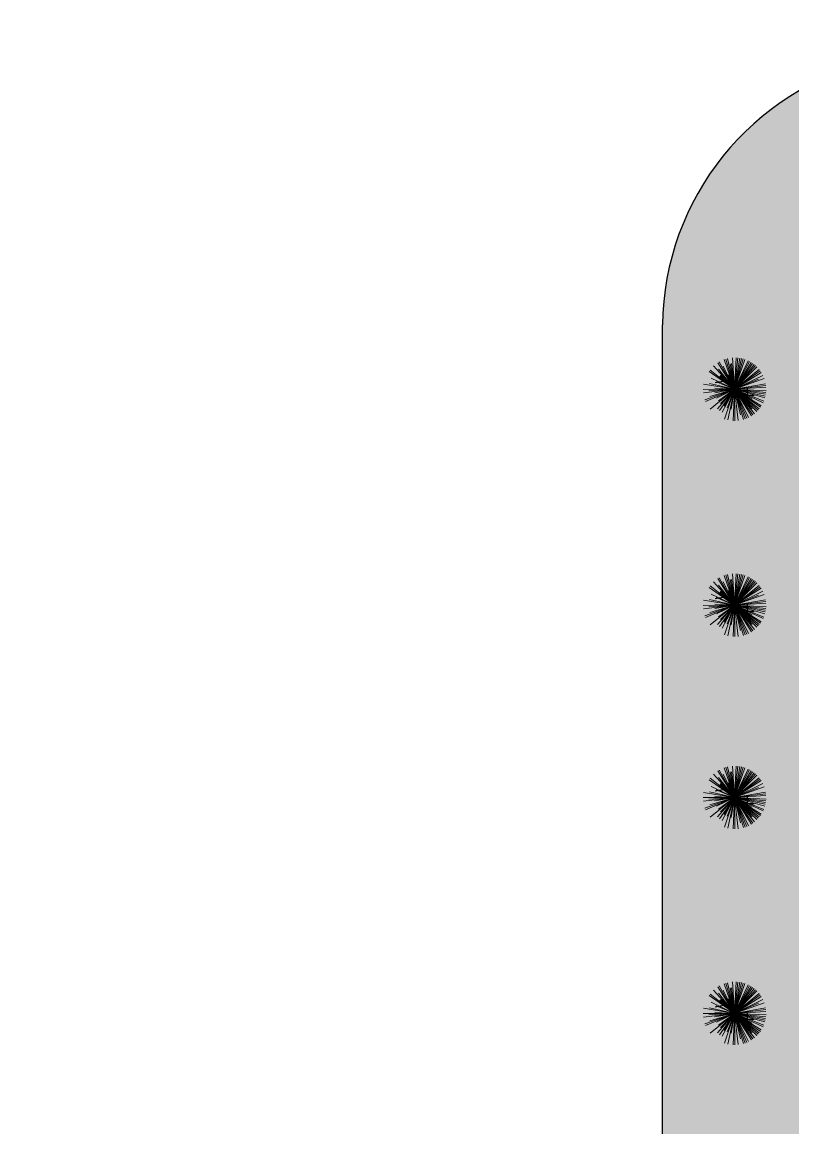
# Model space of a CAD drawing. Header units: millimetres. Extents: x -1544140 to 7445918, y -1294905 to 2019878.
# Drawn here: x 2038069 to 2041227, y 25462 to 29990 of the extents above; entities that cross this region are included whole.
import ezdxf

# ---------------------------------------------------------------- set-up
doc = ezdxf.new("R2010")
doc.units = ezdxf.units.MM
doc.header["$MEASUREMENT"] = 0
doc.layers.add('marc det', color=74, linetype='Continuous', lineweight=18)
picture_1 = doc.add_image_def('image5.png', size_in_pixel=(1482, 826))

msp = doc.modelspace()

# ---------------------------------------------------------------- hatches: boundary and pattern name
at = {"true_color": 0x8dc133, "transparency": 33554687}
h = msp.add_hatch(color=65, dxfattribs=at)
h.dxf.hatch_style = 1
h.paths.add_polyline_path([(2047302, 29222.2, 0.388077), (2046616.6, 29830.7), (2041561.2, 29830.7, 0.352206), (2040692.5, 28724.7), (2040692.5, 22046.5, 0.394381), (2042076.2, 21252.3), (2046400.7, 21252.3, 0.416277), (2047302, 22499.1)])
h.paths.add_polyline_path([(2046739.9, 29180.6, 0.351898), (2046622.3, 29268.6), (2041636.8, 29268.6, 0.326949), (2041254.7, 28728.5), (2041254.7, 22145.2, 0.386529), (2042000.4, 21814.5), (2046348.7, 21814.5, 0.417198), (2046739.9, 22444.8)], flags=16)

# ---------------------------------------------------------------- linework, layer by layer
at = {"color": 116, "lineweight": -2, "true_color": 0x136734}
for p, q in [((2040949.2, 28519.7), (2040908, 28512.4)), ((2040949.2, 27635.6), (2040908, 27628.3)), ((2040949.2, 26848.1), (2040908, 26840.8)), ((2040949.2, 25964), (2040908, 25956.7))]:
    msp.add_line(p, q, dxfattribs=at)
at = {"color": 116, "true_color": 0x136734}
for p, q in [((2041040.3, 28435), (2041040.3, 28489.7)), ((2041012.9, 28462.3), (2041067.6, 28462.3)), ((2041012.9, 27578.2), (2041067.6, 27578.2)), ((2041040.3, 27550.9), (2041040.3, 27605.6)), ((2041040.3, 26763.4), (2041040.3, 26818)), ((2041012.9, 26790.7), (2041067.6, 26790.7)), ((2041012.9, 25906.6), (2041067.6, 25906.6)), ((2041040.3, 25879.3), (2041040.3, 25933.9))]:
    msp.add_line(p, q, dxfattribs=at)
msp.add_lwpolyline([(2040692.5, 22046.5), (2040692.5, 28750.5)])
msp.add_arc((2041814.5, 28737.6), 1122.1, 103.0477, 179.3419)
at = {"layer": 'marc det', "color": 116, "true_color": 0x136734}
for p, q in [((2040987.9, 28486.7), (2040901.5, 28582.3)), ((2040987.9, 28486.7), (2040918.7, 28595.4)), ((2040987.9, 28486.7), (2040924.9, 28599.2)), ((2040987.9, 28486.7), (2040941.4, 28581.8)), ((2040987.9, 28486.7), (2040944.6, 28608.1)), ((2040987.9, 28486.7), (2040951.5, 28610.4)), ((2040987.9, 28486.7), (2040958.5, 28612.2)), ((2040987.9, 28486.7), (2040969.6, 28591)), ((2040987.9, 28486.7), (2040975.4, 28591.9)), ((2040987.9, 28486.7), (2040979.9, 28615.4)), ((2040987.9, 28486.7), (2040994.4, 28615.5)), ((2040987.9, 28486.7), (2041001.6, 28614.9)), ((2040987.9, 28486.7), (2041008.8, 28613.9)), ((2040987.9, 28486.7), (2041015.9, 28612.6)), ((2040987.9, 28486.7), (2041022.9, 28610.8)), ((2040987.9, 28486.7), (2041029.8, 28608.6)), ((2040987.9, 28486.7), (2041043.2, 28603.2)), ((2040987.9, 28486.7), (2041049.6, 28599.9)), ((2040987.9, 28486.7), (2041055.9, 28596.3)), ((2041061.9, 28592.3), (2040987.9, 28486.7)), ((2040987.9, 28486.7), (2041067.7, 28588)), ((2040987.9, 28486.7), (2041073.3, 28583.3)), ((2040987.9, 28486.7), (2041078.6, 28578.4)), ((2040989.3, 28485.5), (2040883.7, 28559.4)), ((2040883.7, 28559.4), (2040989.3, 28485.5)), ((2040989.3, 28485.5), (2040888, 28565.2)), ((2040987.9, 28486.7), (2040892.3, 28532.1)), ((2040987.9, 28486.7), (2040921.5, 28569)), ((2040987.9, 28486.7), (2040927.1, 28540.4)), ((2040987.9, 28486.7), (2040930.2, 28543.8)), ((2040987.9, 28486.7), (2040962.9, 28546.1)), ((2040987.9, 28486.7), (2041088.3, 28567.7)), ((2040987.9, 28486.7), (2041092.6, 28561.9)), ((2040987.9, 28486.7), (2041096.7, 28555.9)), ((2040987.9, 28486.7), (2041103.8, 28543.3)), ((2040987.9, 28486.7), (2041109.4, 28530)), ((2040987.9, 28486.7), (2041086.4, 28528.2)), ((2040987.9, 28486.7), (2040859, 28485.9)), ((2040987.9, 28486.7), (2040859.9, 28471.5)), ((2040987.9, 28486.7), (2040860.7, 28507.5)), ((2040987.9, 28486.7), (2040866.5, 28443.4)), ((2040987.9, 28486.7), (2040869.1, 28436.6)), ((2040987.9, 28486.7), (2040882, 28480.1)), ((2040987.9, 28486.7), (2040884.5, 28509.7)), ((2040987.9, 28486.7), (2040886, 28456.7)), ((2040987.9, 28486.7), (2040887.6, 28405.7)), ((2040987.9, 28486.7), (2040906.6, 28490.8)), ((2040987.9, 28486.7), (2040907.6, 28472.6)), ((2040987.9, 28486.7), (2040912.7, 28517.3)), ((2040987.9, 28486.7), (2040914.5, 28450.8)), ((2040987.9, 28486.7), (2040917.3, 28406.7)), ((2040987.9, 28486.7), (2040921.5, 28438.9)), ((2040987.9, 28486.7), (2040926.7, 28399.3)), ((2040926.7, 28399.3), (2040987.9, 28486.7)), ((2040987.9, 28486.7), (2040930.3, 28428.4)), ((2040987.9, 28486.7), (2040936.8, 28392.9)), ((2040987.9, 28486.7), (2040944.7, 28416.9)), ((2040987.9, 28486.7), (2040946.1, 28364.7)), ((2040987.9, 28486.7), (2040956.9, 28410.5)), ((2040987.9, 28486.7), (2040960, 28360.8)), ((2040987.9, 28486.7), (2040974.6, 28405.4)), ((2040987.9, 28486.7), (2040981.5, 28357.9)), ((2040987.9, 28486.7), (2041114.9, 28509)), ((2040987.9, 28486.7), (2041116, 28501.9)), ((2040987.9, 28486.7), (2041116.6, 28494.7)), ((2040987.9, 28486.7), (2041024.4, 28363)), ((2040987.9, 28486.7), (2041003.1, 28358.7)), ((2040987.9, 28486.7), (2040988.7, 28357.8)), ((2040987.9, 28486.7), (2041112, 28451.7)), ((2040987.9, 28486.7), (2041113.8, 28458.7)), ((2040987.9, 28486.7), (2041115.2, 28465.9)), ((2040987.9, 28486.7), (2041116.7, 28480.2)), ((2040987.9, 28486.7), (2041116.1, 28473)), ((2040987.9, 28486.7), (2041089.2, 28406.9)), ((2040987.9, 28486.7), (2041084.6, 28401.3)), ((2040987.9, 28486.7), (2041079.7, 28396.1)), ((2040987.9, 28486.7), (2041059.9, 28407.1)), ((2041093.5, 28412.7), (2040987.9, 28486.7)), ((2040987.9, 28486.7), (2041093.5, 28412.7)), ((2040987.9, 28486.7), (2041097.5, 28418.7)), ((2040987.9, 28486.7), (2041104.4, 28431.4)), ((2040987.9, 28486.7), (2041107.4, 28438.1)), ((2040987.9, 28486.7), (2041068.9, 28386.4)), ((2040987.9, 28486.7), (2041063.2, 28382)), ((2040987.9, 28486.7), (2041057.2, 28377.9)), ((2040987.9, 28486.7), (2041044.6, 28370.9)), ((2040987.9, 28486.7), (2041031.3, 28365.2)), ((2040987.9, 28486.7), (2041038, 28367.9)), ((2040987.9, 28486.7), (2041060.5, 28447.1)), ((2040987.9, 28486.7), (2041012.4, 28382.3)), ((2040987.9, 27602.6), (2040918.7, 27711.4)), ((2040987.9, 27602.6), (2040924.9, 27715.1)), ((2040987.9, 27602.6), (2040944.6, 27724.1)), ((2040987.9, 27602.6), (2040951.5, 27726.3)), ((2040987.9, 27602.6), (2040958.5, 27728.1)), ((2040987.9, 27602.6), (2040979.9, 27731.3)), ((2040987.9, 27602.6), (2040994.4, 27731.4)), ((2040987.9, 27602.6), (2041001.6, 27730.8)), ((2040987.9, 27602.6), (2041008.8, 27729.9)), ((2040987.9, 27602.6), (2041015.9, 27728.5)), ((2040987.9, 27602.6), (2041022.9, 27726.7)), ((2040987.9, 27602.6), (2041029.8, 27724.6)), ((2040987.9, 27602.6), (2041043.2, 27719.1)), ((2040987.9, 27602.6), (2041049.6, 27715.8)), ((2040987.9, 27602.6), (2041055.9, 27712.2)), ((2040989.3, 27601.4), (2040883.7, 27675.4)), ((2040883.7, 27675.4), (2040989.3, 27601.4)), ((2040989.3, 27601.4), (2040888, 27681.2)), ((2040987.9, 27602.6), (2040901.5, 27698.2)), ((2040987.9, 27602.6), (2040921.5, 27685)), ((2040987.9, 27602.6), (2040941.4, 27697.7)), ((2040987.9, 27602.6), (2040969.6, 27707)), ((2040987.9, 27602.6), (2040975.4, 27707.8)), ((2041061.9, 27708.2), (2040987.9, 27602.6)), ((2040987.9, 27602.6), (2041067.7, 27703.9)), ((2040987.9, 27602.6), (2041073.3, 27699.3)), ((2040987.9, 27602.6), (2041078.6, 27694.3)), ((2040987.9, 27602.6), (2041088.3, 27683.6)), ((2040987.9, 27602.6), (2041092.6, 27677.8)), ((2040987.9, 27602.6), (2041096.7, 27671.9)), ((2040987.9, 27602.6), (2040860.7, 27623.5)), ((2040987.9, 27602.6), (2040884.5, 27625.6)), ((2040987.9, 27602.6), (2040892.3, 27648)), ((2040987.9, 27602.6), (2040912.7, 27633.3)), ((2040987.9, 27602.6), (2040927.1, 27656.3)), ((2040987.9, 27602.6), (2040930.2, 27659.7)), ((2040987.9, 27602.6), (2040962.9, 27662)), ((2040987.9, 27602.6), (2041103.8, 27659.2)), ((2040987.9, 27602.6), (2041109.4, 27645.9)), ((2040987.9, 27602.6), (2041086.4, 27644.1)), ((2040987.9, 27602.6), (2041114.9, 27625)), ((2040987.9, 27602.6), (2040859, 27601.8)), ((2040987.9, 27602.6), (2040859.9, 27587.4)), ((2040987.9, 27602.6), (2040866.5, 27559.3)), ((2040987.9, 27602.6), (2040869.1, 27552.6)), ((2040987.9, 27602.6), (2040882, 27596)), ((2040987.9, 27602.6), (2040886, 27572.6)), ((2040987.9, 27602.6), (2040887.6, 27521.6)), ((2040987.9, 27602.6), (2040906.6, 27606.7)), ((2040987.9, 27602.6), (2040907.6, 27588.5)), ((2040987.9, 27602.6), (2040914.5, 27566.7)), ((2040987.9, 27602.6), (2040917.3, 27522.7)), ((2040987.9, 27602.6), (2040921.5, 27554.9)), ((2040987.9, 27602.6), (2040926.7, 27515.2)), ((2040926.7, 27515.2), (2040987.9, 27602.6)), ((2040987.9, 27602.6), (2040930.3, 27544.3)), ((2040987.9, 27602.6), (2040936.8, 27508.8)), ((2040987.9, 27602.6), (2040944.7, 27532.8)), ((2040987.9, 27602.6), (2040946.1, 27480.7)), ((2040987.9, 27602.6), (2040956.9, 27526.4)), ((2040987.9, 27602.6), (2040960, 27476.7)), ((2040987.9, 27602.6), (2040974.6, 27521.3)), ((2040987.9, 27602.6), (2040981.5, 27473.8)), ((2040987.9, 27602.6), (2041116, 27617.8)), ((2040987.9, 27602.6), (2041116.6, 27610.6)), ((2040987.9, 27602.6), (2041024.4, 27478.9)), ((2040987.9, 27602.6), (2041003.1, 27474.6)), ((2040987.9, 27602.6), (2040988.7, 27473.7)), ((2040987.9, 27602.6), (2041112, 27567.7)), ((2040987.9, 27602.6), (2041113.8, 27574.7)), ((2040987.9, 27602.6), (2041115.2, 27581.8)), ((2040987.9, 27602.6), (2041116.7, 27596.2)), ((2040987.9, 27602.6), (2041116.1, 27588.9)), ((2040987.9, 27602.6), (2041089.2, 27522.8)), ((2040987.9, 27602.6), (2041084.6, 27517.3)), ((2040987.9, 27602.6), (2041079.7, 27512)), ((2040987.9, 27602.6), (2041059.9, 27523)), ((2041093.5, 27528.6), (2040987.9, 27602.6)), ((2040987.9, 27602.6), (2041093.5, 27528.6)), ((2040987.9, 27602.6), (2041097.5, 27534.7)), ((2040987.9, 27602.6), (2041104.4, 27547.4)), ((2040987.9, 27602.6), (2041107.4, 27554)), ((2040987.9, 27602.6), (2041068.9, 27502.3)), ((2040987.9, 27602.6), (2041063.2, 27497.9)), ((2040987.9, 27602.6), (2041057.2, 27493.9)), ((2040987.9, 27602.6), (2041044.6, 27486.8)), ((2040987.9, 27602.6), (2041031.3, 27481.2)), ((2040987.9, 27602.6), (2041038, 27483.8)), ((2040987.9, 27602.6), (2041060.5, 27563.1)), ((2040987.9, 27602.6), (2041012.4, 27498.2)), ((2040987.9, 26815.1), (2040979.9, 26943.7)), ((2040987.9, 26815.1), (2040994.4, 26943.8)), ((2040987.9, 26815.1), (2041001.6, 26943.3)), ((2040987.9, 26815.1), (2041008.8, 26942.3)), ((2040987.9, 26815.1), (2040901.5, 26910.7)), ((2040987.9, 26815.1), (2040918.7, 26923.8)), ((2040987.9, 26815.1), (2040921.5, 26897.4)), ((2040987.9, 26815.1), (2040924.9, 26927.5)), ((2040987.9, 26815.1), (2040941.4, 26910.2)), ((2040987.9, 26815.1), (2040944.6, 26936.5)), ((2040987.9, 26815.1), (2040951.5, 26938.7)), ((2040987.9, 26815.1), (2040958.5, 26940.6)), ((2040987.9, 26815.1), (2040969.6, 26919.4)), ((2040987.9, 26815.1), (2040975.4, 26920.3)), ((2040987.9, 26815.1), (2041015.9, 26940.9)), ((2040987.9, 26815.1), (2041022.9, 26939.2)), ((2040987.9, 26815.1), (2041029.8, 26937)), ((2040987.9, 26815.1), (2041043.2, 26931.6)), ((2040987.9, 26815.1), (2041049.6, 26928.3)), ((2040987.9, 26815.1), (2041055.9, 26924.6)), ((2041061.9, 26920.7), (2040987.9, 26815.1)), ((2040987.9, 26815.1), (2041067.7, 26916.3)), ((2040987.9, 26815.1), (2041073.3, 26911.7)), ((2040987.9, 26815.1), (2041078.6, 26906.8)), ((2040989.3, 26813.8), (2040883.7, 26887.8)), ((2040883.7, 26887.8), (2040989.3, 26813.8)), ((2040989.3, 26813.8), (2040888, 26893.6)), ((2040987.9, 26815.1), (2040892.3, 26860.4)), ((2040987.9, 26815.1), (2040927.1, 26868.8)), ((2040987.9, 26815.1), (2040930.2, 26872.1)), ((2040987.9, 26815.1), (2040962.9, 26874.5)), ((2040987.9, 26815.1), (2041088.3, 26896)), ((2040987.9, 26815.1), (2041092.6, 26890.3)), ((2040987.9, 26815.1), (2041096.7, 26884.3)), ((2040987.9, 26815.1), (2041103.8, 26871.7)), ((2040987.9, 26815.1), (2041109.4, 26858.4)), ((2040987.9, 26815.1), (2041086.4, 26856.5)), ((2040987.9, 26815.1), (2040859, 26814.3)), ((2040987.9, 26815.1), (2040859.9, 26799.9)), ((2040987.9, 26815.1), (2040860.7, 26835.9)), ((2040987.9, 26815.1), (2040866.5, 26771.7)), ((2040987.9, 26815.1), (2040869.1, 26765)), ((2040987.9, 26815.1), (2040882, 26808.5)), ((2040987.9, 26815.1), (2040884.5, 26838)), ((2040987.9, 26815.1), (2040886, 26785)), ((2040987.9, 26815.1), (2040887.6, 26734.1)), ((2040987.9, 26815.1), (2040906.6, 26819.1)), ((2040987.9, 26815.1), (2040907.6, 26800.9)), ((2040987.9, 26815.1), (2040912.7, 26845.7)), ((2040987.9, 26815.1), (2040914.5, 26779.2)), ((2040987.9, 26815.1), (2040917.3, 26735.1)), ((2040987.9, 26815.1), (2040921.5, 26767.3)), ((2040987.9, 26815.1), (2040926.7, 26727.6)), ((2040926.7, 26727.6), (2040987.9, 26815.1)), ((2040987.9, 26815.1), (2040930.3, 26756.7)), ((2040987.9, 26815.1), (2040936.8, 26721.2)), ((2040987.9, 26815.1), (2040944.7, 26745.2)), ((2040987.9, 26815.1), (2040946.1, 26693.1)), ((2040987.9, 26815.1), (2040956.9, 26738.9)), ((2040987.9, 26815.1), (2040960, 26689.2)), ((2040987.9, 26815.1), (2040974.6, 26733.7)), ((2040987.9, 26815.1), (2040981.5, 26686.3)), ((2040987.9, 26815.1), (2041114.9, 26837.4)), ((2040987.9, 26815.1), (2041116, 26830.3)), ((2040987.9, 26815.1), (2041116.6, 26823.1)), ((2040987.9, 26815.1), (2041024.4, 26691.4)), ((2040987.9, 26815.1), (2041003.1, 26687)), ((2040987.9, 26815.1), (2040988.7, 26686.1)), ((2040987.9, 26815.1), (2041112, 26780.1)), ((2040987.9, 26815.1), (2041113.8, 26787.1)), ((2040987.9, 26815.1), (2041115.2, 26794.2)), ((2040987.9, 26815.1), (2041116.7, 26808.6)), ((2040987.9, 26815.1), (2041116.1, 26801.4)), ((2040987.9, 26815.1), (2041089.2, 26735.3)), ((2040987.9, 26815.1), (2041084.6, 26729.7)), ((2040987.9, 26815.1), (2041079.7, 26724.4)), ((2040987.9, 26815.1), (2041059.9, 26735.5)), ((2041093.5, 26741.1), (2040987.9, 26815.1)), ((2040987.9, 26815.1), (2041093.5, 26741.1)), ((2040987.9, 26815.1), (2041097.5, 26747.1)), ((2040987.9, 26815.1), (2041104.4, 26759.8)), ((2040987.9, 26815.1), (2041107.4, 26766.4)), ((2040987.9, 26815.1), (2041068.9, 26714.7)), ((2040987.9, 26815.1), (2041063.2, 26710.3)), ((2040987.9, 26815.1), (2041057.2, 26706.3)), ((2040987.9, 26815.1), (2041044.6, 26699.2)), ((2040987.9, 26815.1), (2041031.3, 26693.6)), ((2040987.9, 26815.1), (2041038, 26696.2)), ((2040987.9, 26815.1), (2041060.5, 26775.5)), ((2040987.9, 26815.1), (2041012.4, 26710.6)), ((2040987.9, 25931), (2040918.7, 26039.7)), ((2040987.9, 25931), (2040924.9, 26043.5)), ((2040987.9, 25931), (2040944.6, 26052.4)), ((2040987.9, 25931), (2040951.5, 26054.7)), ((2040987.9, 25931), (2040958.5, 26056.5)), ((2040987.9, 25931), (2040975.4, 26036.2)), ((2040987.9, 25931), (2040979.9, 26059.7)), ((2040987.9, 25931), (2040994.4, 26059.8)), ((2040987.9, 25931), (2041001.6, 26059.2)), ((2040987.9, 25931), (2041008.8, 26058.2)), ((2040987.9, 25931), (2041015.9, 26056.8)), ((2040987.9, 25931), (2041022.9, 26055.1)), ((2040987.9, 25931), (2041029.8, 26052.9)), ((2040987.9, 25931), (2041043.2, 26047.5)), ((2040987.9, 25931), (2041049.6, 26044.2)), ((2040987.9, 25931), (2041055.9, 26040.6)), ((2041061.9, 26036.6), (2040987.9, 25931)), ((2040989.3, 25929.8), (2040883.7, 26003.7)), ((2040883.7, 26003.7), (2040989.3, 25929.8)), ((2040989.3, 25929.8), (2040888, 26009.5)), ((2040987.9, 25931), (2040901.5, 26026.6)), ((2040987.9, 25931), (2040921.5, 26013.3)), ((2040987.9, 25931), (2040941.4, 26026.1)), ((2040987.9, 25931), (2040969.6, 26035.3)), ((2040987.9, 25931), (2041067.7, 26032.3)), ((2040987.9, 25931), (2041073.3, 26027.6)), ((2040987.9, 25931), (2041078.6, 26022.7)), ((2040987.9, 25931), (2041088.3, 26012)), ((2040987.9, 25931), (2041092.6, 26006.2)), ((2040987.9, 25931), (2041096.7, 26000.2)), ((2040987.9, 25931), (2040860.7, 25951.8)), ((2040987.9, 25931), (2040884.5, 25953.9)), ((2040987.9, 25931), (2040892.3, 25976.4)), ((2040987.9, 25931), (2040912.7, 25961.6)), ((2040987.9, 25931), (2040927.1, 25984.7)), ((2040987.9, 25931), (2040930.2, 25988)), ((2040987.9, 25931), (2040962.9, 25990.4)), ((2040987.9, 25931), (2041103.8, 25987.6)), ((2040987.9, 25931), (2041109.4, 25974.3)), ((2040987.9, 25931), (2041086.4, 25972.4)), ((2040987.9, 25931), (2041114.9, 25953.3)), ((2040987.9, 25931), (2041116, 25946.2)), ((2040987.9, 25931), (2040859, 25930.2)), ((2040987.9, 25931), (2040859.9, 25915.8)), ((2040987.9, 25931), (2040866.5, 25887.7)), ((2040987.9, 25931), (2040869.1, 25880.9)), ((2040987.9, 25931), (2040882, 25924.4)), ((2040987.9, 25931), (2040886, 25901)), ((2040987.9, 25931), (2040887.6, 25850)), ((2040987.9, 25931), (2040906.6, 25935.1)), ((2040987.9, 25931), (2040907.6, 25916.8)), ((2040987.9, 25931), (2040914.5, 25895.1)), ((2040987.9, 25931), (2040917.3, 25851)), ((2040987.9, 25931), (2040921.5, 25883.2)), ((2040987.9, 25931), (2040926.7, 25843.6)), ((2040926.7, 25843.6), (2040987.9, 25931)), ((2040987.9, 25931), (2040930.3, 25872.7)), ((2040987.9, 25931), (2040936.8, 25837.2)), ((2040987.9, 25931), (2040944.7, 25861.2)), ((2040987.9, 25931), (2040946.1, 25809)), ((2040987.9, 25931), (2040956.9, 25854.8)), ((2040987.9, 25931), (2040960, 25805.1)), ((2040987.9, 25931), (2040974.6, 25849.7)), ((2040987.9, 25931), (2040981.5, 25802.2)), ((2040987.9, 25931), (2041116.6, 25939)), ((2040987.9, 25931), (2041024.4, 25807.3)), ((2040987.9, 25931), (2041003.1, 25802.9)), ((2040987.9, 25931), (2040988.7, 25802)), ((2040987.9, 25931), (2041112, 25896)), ((2040987.9, 25931), (2041113.8, 25903)), ((2040987.9, 25931), (2041115.2, 25910.1)), ((2040987.9, 25931), (2041116.7, 25924.5)), ((2040987.9, 25931), (2041116.1, 25917.3)), ((2040987.9, 25931), (2041089.2, 25851.2)), ((2040987.9, 25931), (2041084.6, 25845.6)), ((2040987.9, 25931), (2041079.7, 25840.4)), ((2040987.9, 25931), (2041059.9, 25851.4)), ((2041093.5, 25857), (2040987.9, 25931)), ((2040987.9, 25931), (2041093.5, 25857)), ((2040987.9, 25931), (2041097.5, 25863)), ((2040987.9, 25931), (2041104.4, 25875.7)), ((2040987.9, 25931), (2041107.4, 25882.3)), ((2040987.9, 25931), (2041068.9, 25830.7)), ((2040987.9, 25931), (2041063.2, 25826.3)), ((2040987.9, 25931), (2041057.2, 25822.2)), ((2040987.9, 25931), (2041044.6, 25815.1)), ((2040987.9, 25931), (2041031.3, 25809.5)), ((2040987.9, 25931), (2041038, 25812.2)), ((2040987.9, 25931), (2041060.5, 25891.4)), ((2040987.9, 25931), (2041012.4, 25826.6))]:
    msp.add_line(p, q, dxfattribs=at)

# ---------------------------------------------------------------- pictures from other files: only their frames are drawn
image = msp.add_image(picture_1, insert=(2023694, -11872.3), size_in_units=(114264.1, 63685.7))
image.dxf.flags = 7

doc.saveas('drawing.dxf')
